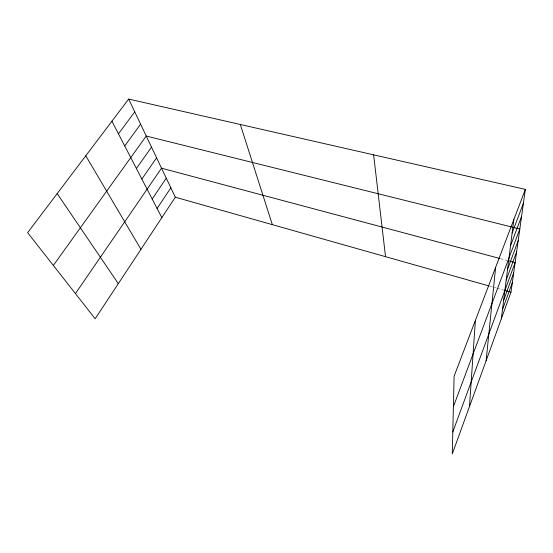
<?xml version="1.0" encoding="UTF-8"?>
<svg xmlns="http://www.w3.org/2000/svg" width="553" height="553" viewBox="0 0 553 553"><rect width="100%" height="100%" fill="white"/><g stroke="black" fill="none" stroke-linecap="round" stroke-linejoin="round"><path stroke-width="0.41" stroke-dasharray="2.77 2.07" d="M500.52 258.659L507.011 260.394M489.702 286.136L496.255 287.995M497.071 288.224L503.624 290.076"/><path stroke-width="0.83" d="M469.49 406.524L475.386 320.387M486.122 360.694L495.633 267.306M501.295 318.887L513.841 219.569M525.35 189.389L454.11 376.171L452.285 453.937L510.993 292.164L525.35 189.389L128.669 99.063L27.65 232.661L95.171 318.749L175.308 197.207L128.669 99.063M502.442 309.77L512.313 282.687M503.645 300.272L513.696 272.829M452.796 431.962L515.126 262.557L508.636 260.829M506.202 280.032L516.626 251.85M507.564 269.242L518.189 240.673M453.398 406.635L519.813 228.997L146.241 136.031L53.351 265.426M510.53 245.774L521.576 216.417M512.14 232.993L523.415 203.228M157.093 208.474L170.863 187.854M152.186 198.99L166.266 178.184M75.436 293.588L161.517 168.181L499.712 258.445M141.851 179.02L156.603 157.84M136.404 168.499L151.508 147.126M124.722 145.93L140.6 124.169M118.453 133.805L134.752 111.858M175.308 197.207L488.88 285.908M504.44 290.311L510.993 292.164M57.18 193.605L118.314 283.648M85.784 155.78L140.953 249.313M111.927 121.204L161.835 217.64M240.313 124.48L272.332 224.656M373.628 154.84L385.538 256.675"/></g></svg>
